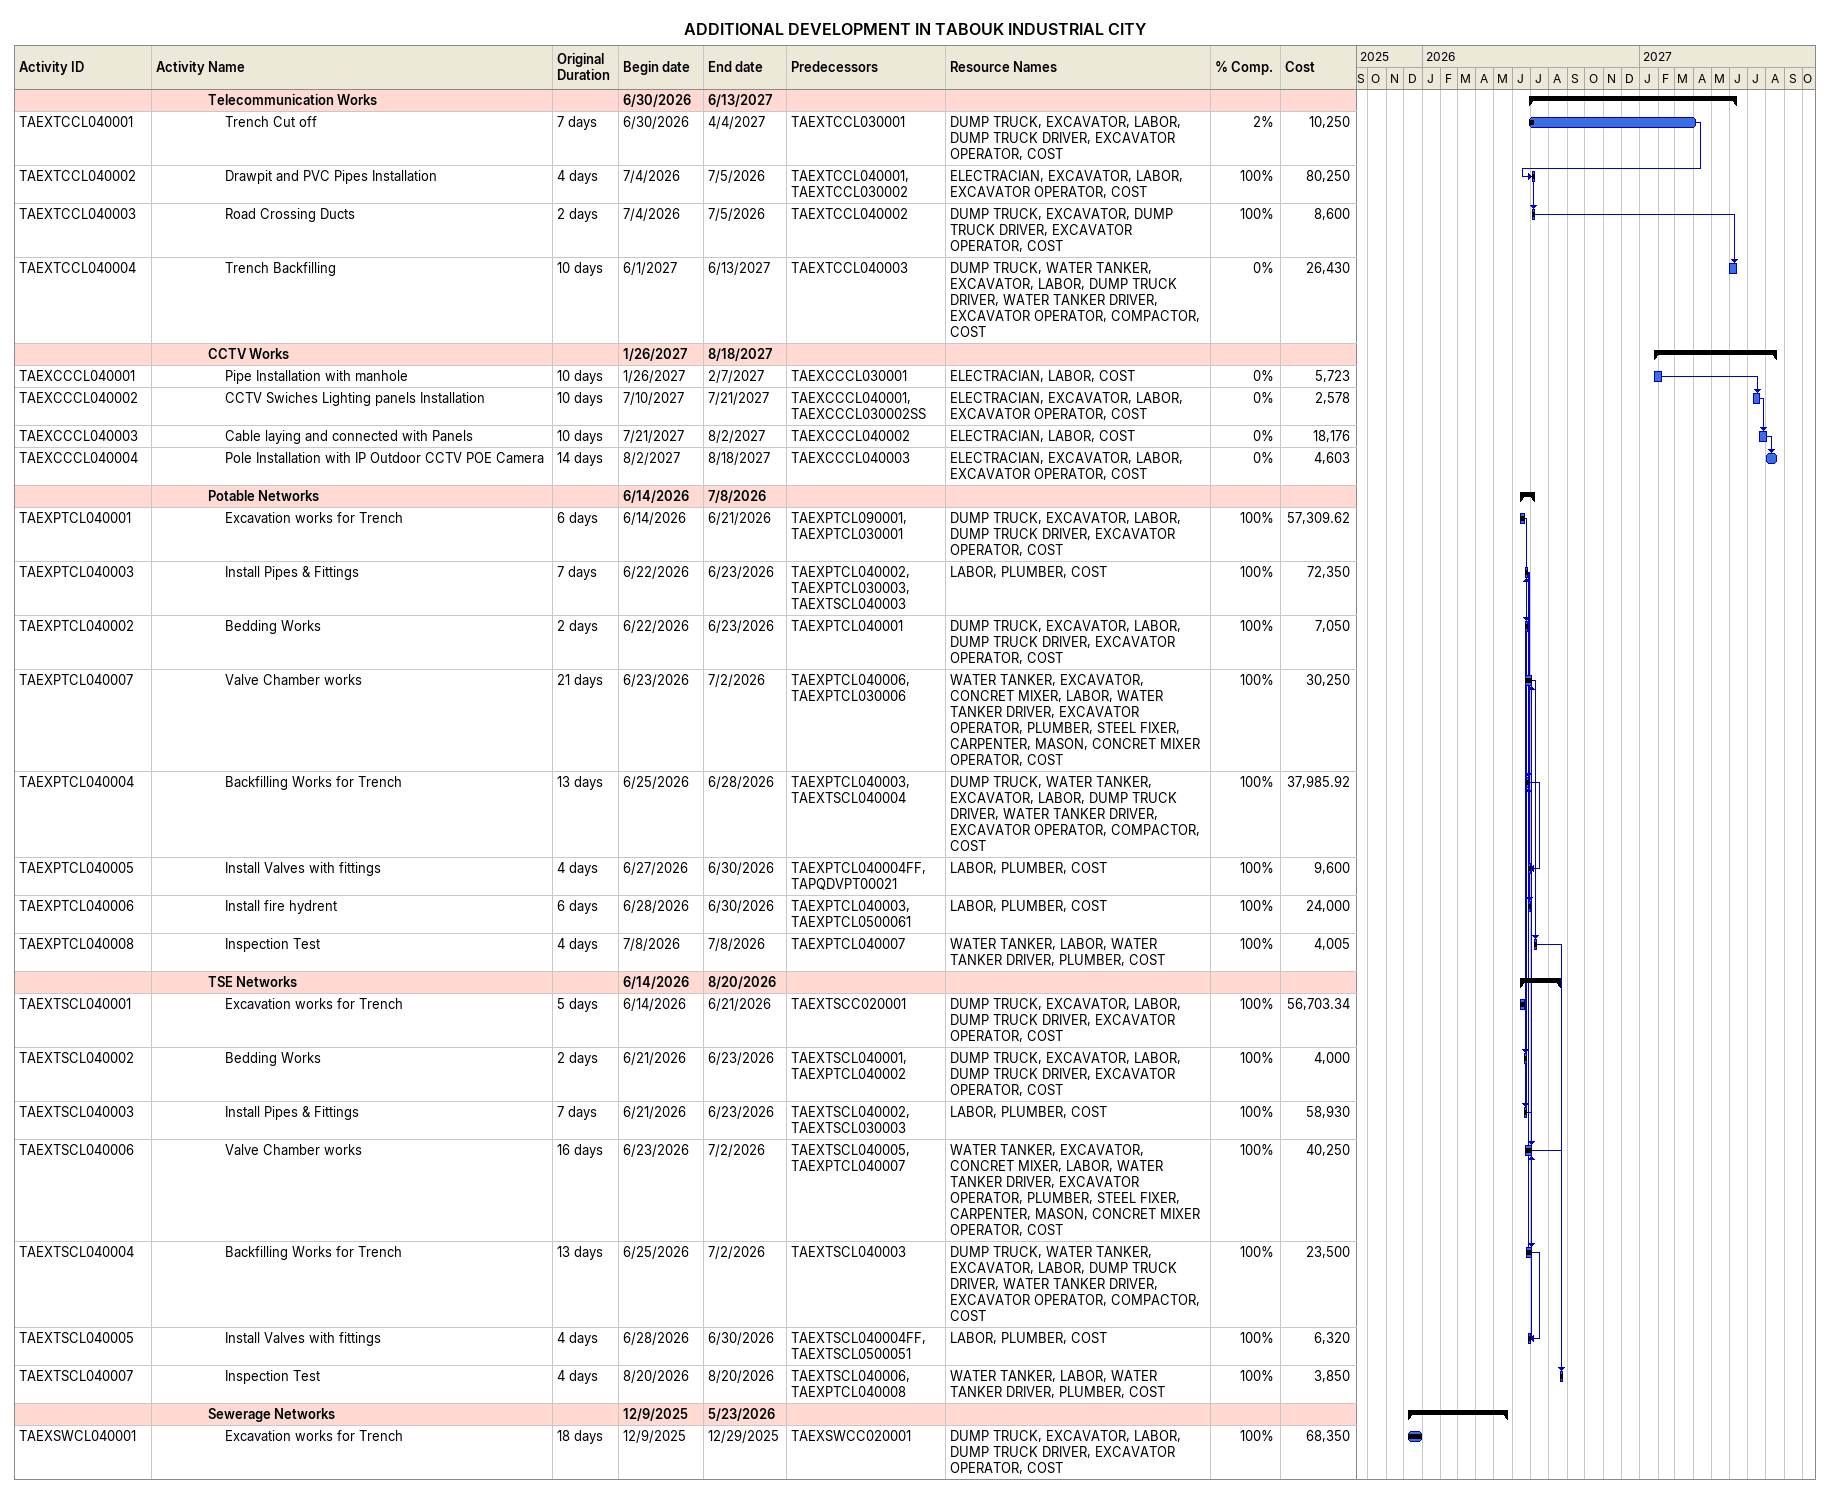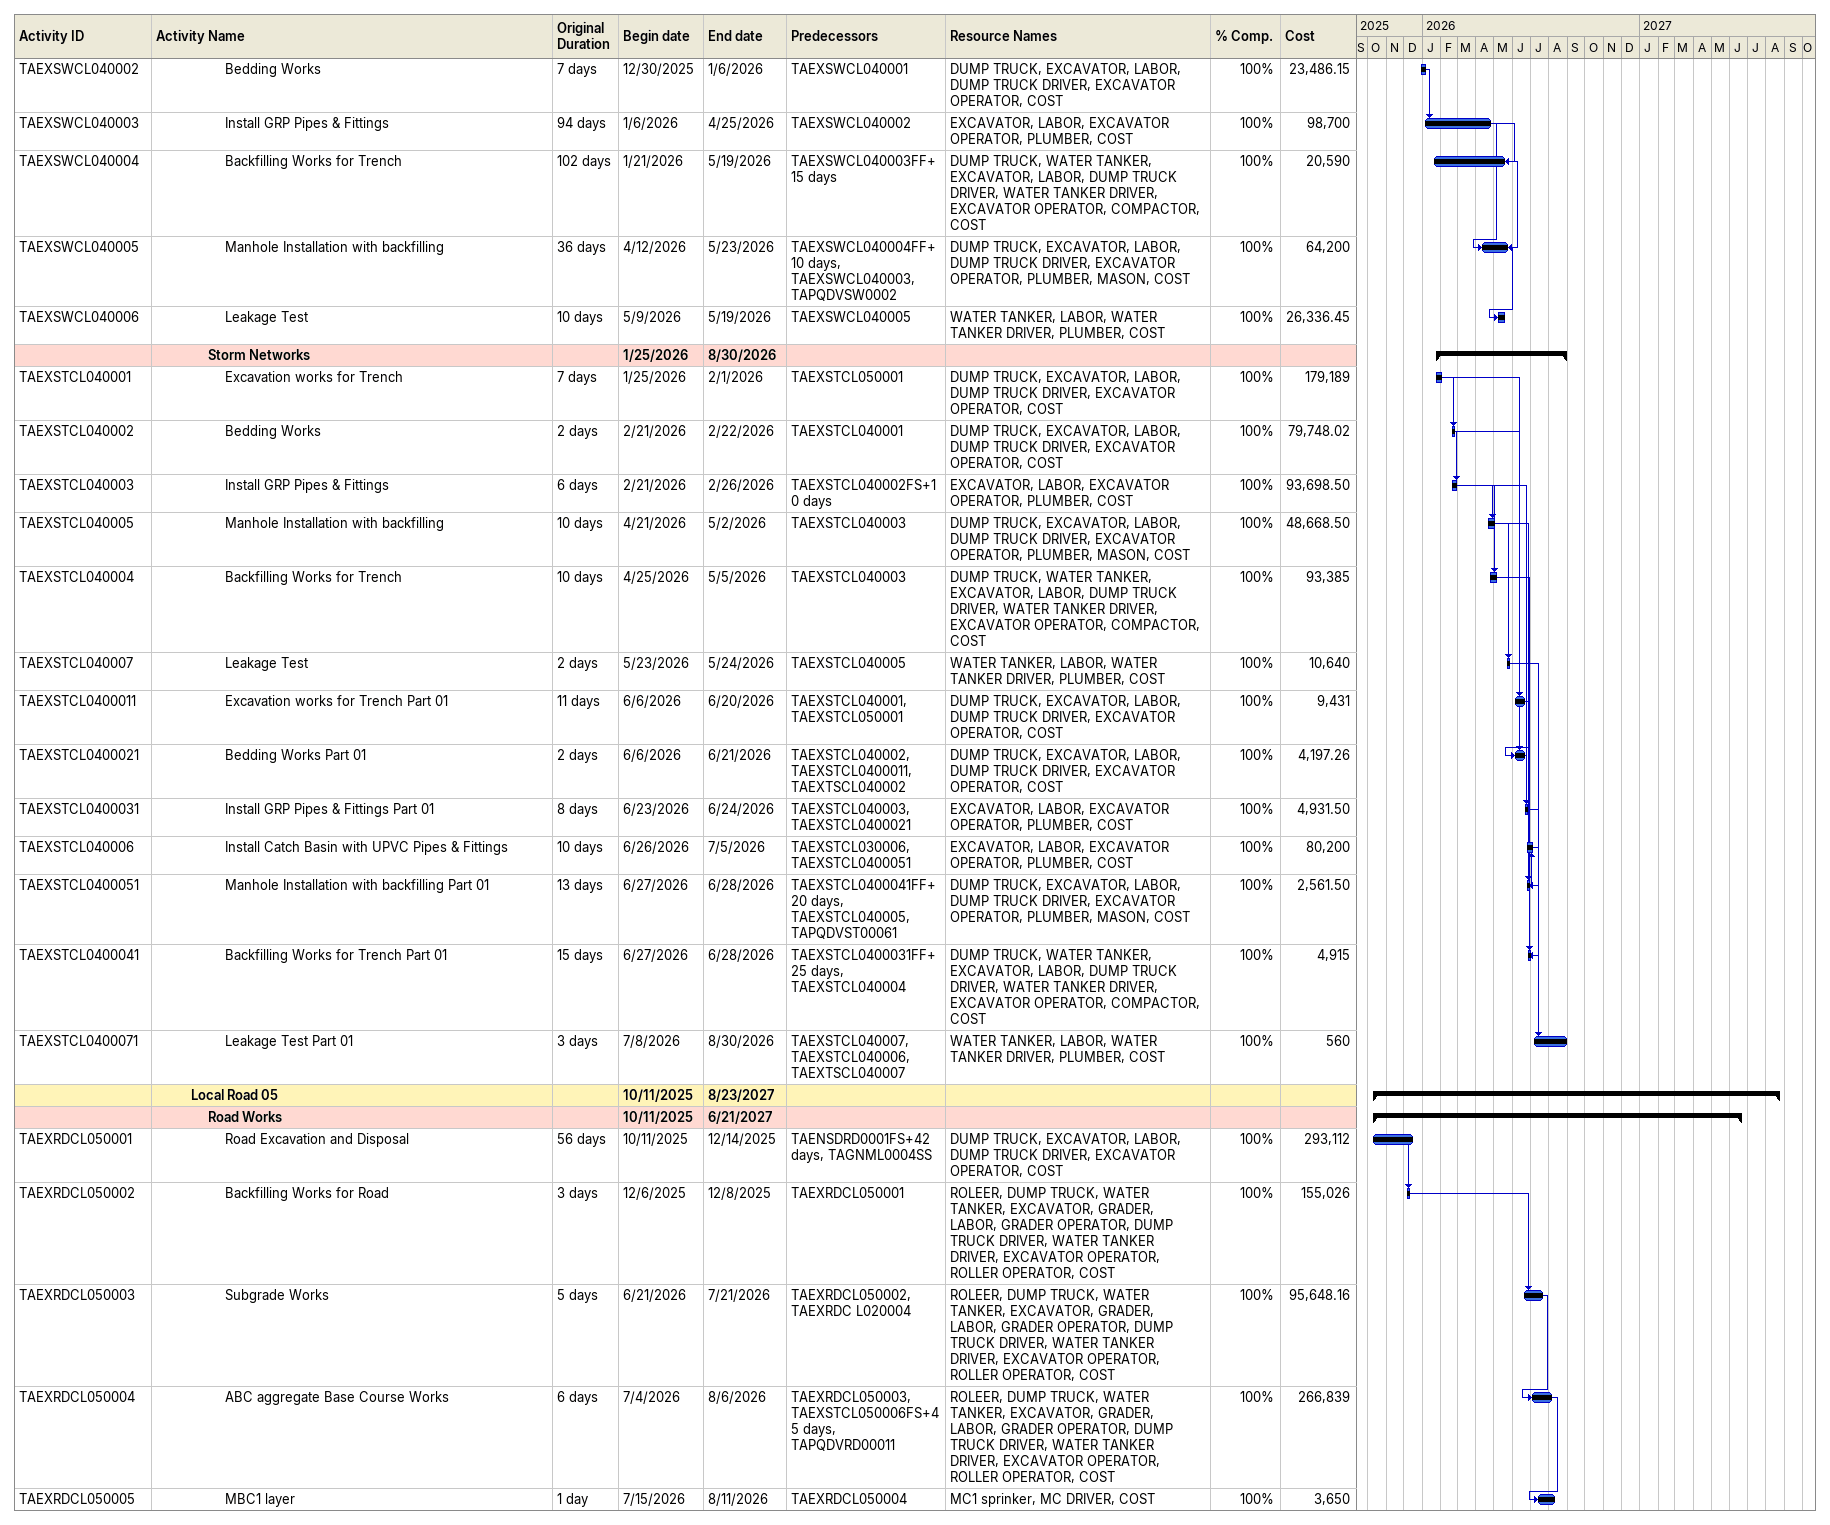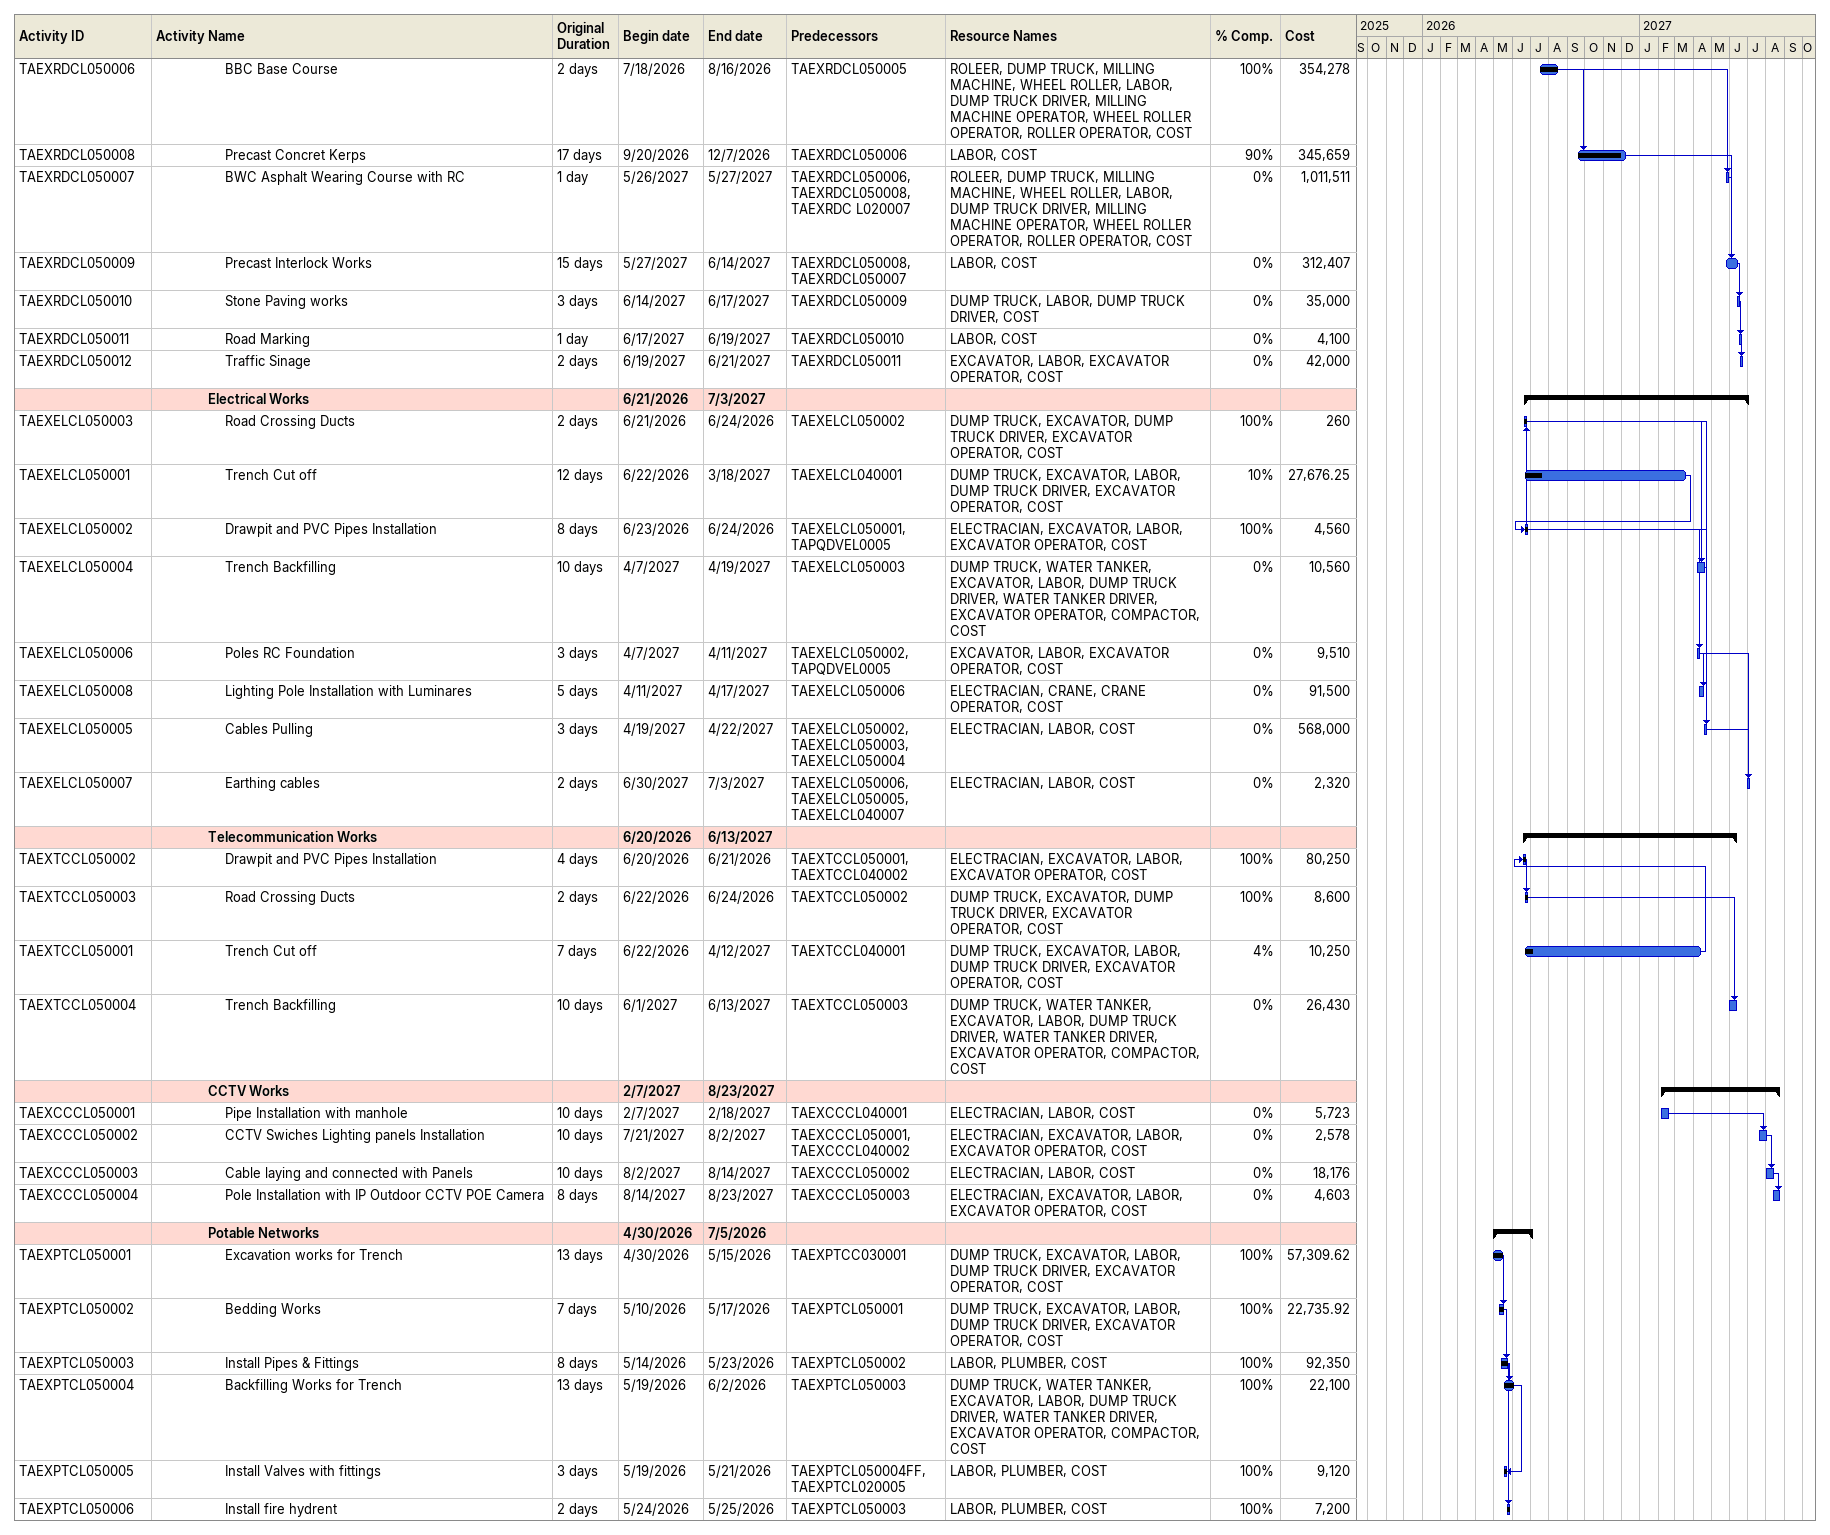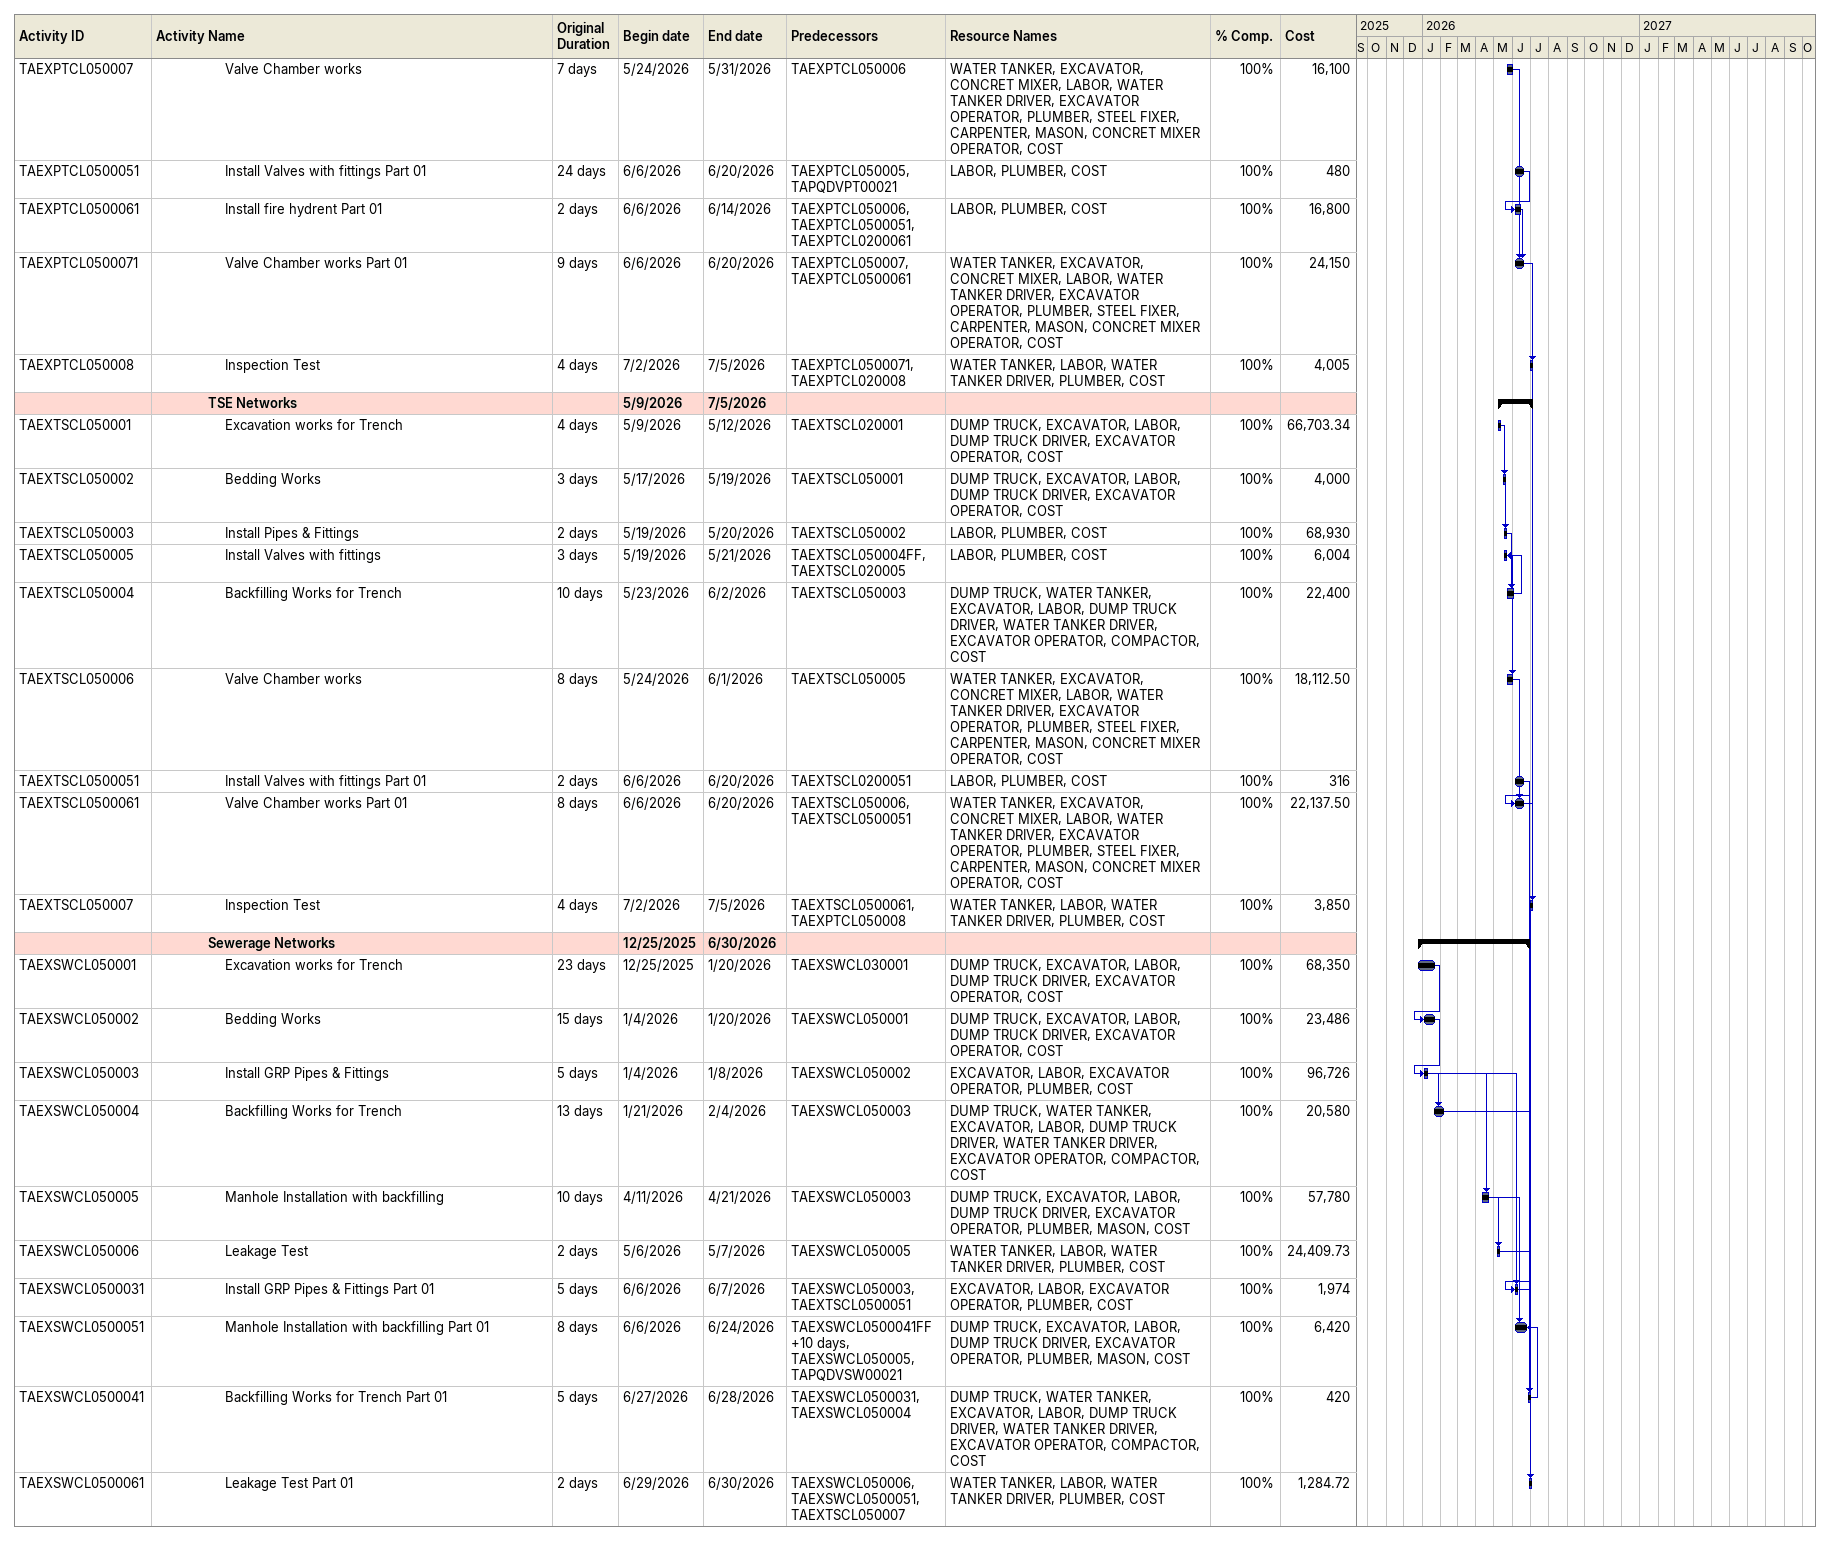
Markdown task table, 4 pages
ADDITIONAL DEVELOPMENT IN TABOUK INDUSTRIAL CITY

| ID | Level | Task | Original duration | Start | Finish | Predecessors | Resources | % complete | Cost |
|---|---|---|---|---|---|---|---|---|---|
|  | 4 | **Telecommunication Works** |  | 2026-06-30 | 2027-06-13 |  |  |  |  |
| TAEXTCCL040001 | 5 | Trench Cut off | 7d | 2026-06-30 | 2027-04-04 | TAEXTCCL030001 | DUMP TRUCK, EXCAVATOR, LABOR, DUMP TRUCK DRIVER, EXCAVATOR OPERATOR, COST | 2 | 10250 |
| TAEXTCCL040002 | 5 | Drawpit and PVC Pipes Installation | 4d | 2026-07-04 | 2026-07-05 | TAEXTCCL040001, TAEXTCCL030002 | ELECTRACIAN, EXCAVATOR, LABOR, EXCAVATOR OPERATOR, COST | 100 | 80250 |
| TAEXTCCL040003 | 5 | Road Crossing Ducts | 2d | 2026-07-04 | 2026-07-05 | TAEXTCCL040002 | DUMP TRUCK, EXCAVATOR, DUMP TRUCK DRIVER, EXCAVATOR OPERATOR, COST | 100 | 8600 |
| TAEXTCCL040004 | 5 | Trench Backfilling | 10d | 2027-06-01 | 2027-06-13 | TAEXTCCL040003 | DUMP TRUCK, WATER TANKER, EXCAVATOR, LABOR, DUMP TRUCK DRIVER, WATER TANKER DRIVER, EXCAVATOR OPERATOR, COMPACTOR, COST | 0 | 26430 |
|  | 4 | **CCTV Works** |  | 2027-01-26 | 2027-08-18 |  |  |  |  |
| TAEXCCCL040001 | 5 | Pipe Installation with manhole | 10d | 2027-01-26 | 2027-02-07 | TAEXCCCL030001 | ELECTRACIAN, LABOR, COST | 0 | 5723 |
| TAEXCCCL040002 | 5 | CCTV Swiches Lighting panels Installation | 10d | 2027-07-10 | 2027-07-21 | TAEXCCCL040001, TAEXCCCL030002SS | ELECTRACIAN, EXCAVATOR, LABOR, EXCAVATOR OPERATOR, COST | 0 | 2578 |
| TAEXCCCL040003 | 5 | Cable laying and connected with Panels | 10d | 2027-07-21 | 2027-08-02 | TAEXCCCL040002 | ELECTRACIAN, LABOR, COST | 0 | 18176 |
| TAEXCCCL040004 | 5 | Pole Installation with IP Outdoor CCTV POE Camera | 14d | 2027-08-02 | 2027-08-18 | TAEXCCCL040003 | ELECTRACIAN, EXCAVATOR, LABOR, EXCAVATOR OPERATOR, COST | 0 | 4603 |
|  | 4 | **Potable Networks** |  | 2026-06-14 | 2026-07-08 |  |  |  |  |
| TAEXPTCL040001 | 5 | Excavation works for Trench | 6d | 2026-06-14 | 2026-06-21 | TAEXPTCL090001, TAEXPTCL030001 | DUMP TRUCK, EXCAVATOR, LABOR, DUMP TRUCK DRIVER, EXCAVATOR OPERATOR, COST | 100 | 57309.62 |
| TAEXPTCL040003 | 5 | Install Pipes & Fittings | 7d | 2026-06-22 | 2026-06-23 | TAEXPTCL040002, TAEXPTCL030003, TAEXTSCL040003 | LABOR, PLUMBER, COST | 100 | 72350 |
| TAEXPTCL040002 | 5 | Bedding Works | 2d | 2026-06-22 | 2026-06-23 | TAEXPTCL040001 | DUMP TRUCK, EXCAVATOR, LABOR, DUMP TRUCK DRIVER, EXCAVATOR OPERATOR, COST | 100 | 7050 |
| TAEXPTCL040007 | 5 | Valve Chamber works | 21d | 2026-06-23 | 2026-07-02 | TAEXPTCL040006, TAEXPTCL030006 | WATER TANKER, EXCAVATOR, CONCRET MIXER, LABOR, WATER TANKER DRIVER, EXCAVATOR OPERATOR, PLUMBER, STEEL FIXER, CARPENTER, MASON, CONCRET MIXER OPERATOR, COST | 100 | 30250 |
| TAEXPTCL040004 | 5 | Backfilling Works for Trench | 13d | 2026-06-25 | 2026-06-28 | TAEXPTCL040003, TAEXTSCL040004 | DUMP TRUCK, WATER TANKER, EXCAVATOR, LABOR, DUMP TRUCK DRIVER, WATER TANKER DRIVER, EXCAVATOR OPERATOR, COMPACTOR, COST | 100 | 37985.92 |
| TAEXPTCL040005 | 5 | Install Valves with fittings | 4d | 2026-06-27 | 2026-06-30 | TAEXPTCL040004FF, TAPQDVPT00021 | LABOR, PLUMBER, COST | 100 | 9600 |
| TAEXPTCL040006 | 5 | Install fire hydrent | 6d | 2026-06-28 | 2026-06-30 | TAEXPTCL040003, TAEXPTCL0500061 | LABOR, PLUMBER, COST | 100 | 24000 |
| TAEXPTCL040008 | 5 | Inspection Test | 4d | 2026-07-08 | 2026-07-08 | TAEXPTCL040007 | WATER TANKER, LABOR, WATER TANKER DRIVER, PLUMBER, COST | 100 | 4005 |
|  | 4 | **TSE Networks** |  | 2026-06-14 | 2026-08-20 |  |  |  |  |
| TAEXTSCL040001 | 5 | Excavation works for Trench | 5d | 2026-06-14 | 2026-06-21 | TAEXTSCC020001 | DUMP TRUCK, EXCAVATOR, LABOR, DUMP TRUCK DRIVER, EXCAVATOR OPERATOR, COST | 100 | 56703.34 |
| TAEXTSCL040002 | 5 | Bedding Works | 2d | 2026-06-21 | 2026-06-23 | TAEXTSCL040001, TAEXPTCL040002 | DUMP TRUCK, EXCAVATOR, LABOR, DUMP TRUCK DRIVER, EXCAVATOR OPERATOR, COST | 100 | 4000 |
| TAEXTSCL040003 | 5 | Install Pipes & Fittings | 7d | 2026-06-21 | 2026-06-23 | TAEXTSCL040002, TAEXTSCL030003 | LABOR, PLUMBER, COST | 100 | 58930 |
| TAEXTSCL040006 | 5 | Valve Chamber works | 16d | 2026-06-23 | 2026-07-02 | TAEXTSCL040005, TAEXPTCL040007 | WATER TANKER, EXCAVATOR, CONCRET MIXER, LABOR, WATER TANKER DRIVER, EXCAVATOR OPERATOR, PLUMBER, STEEL FIXER, CARPENTER, MASON, CONCRET MIXER OPERATOR, COST | 100 | 40250 |
| TAEXTSCL040004 | 5 | Backfilling Works for Trench | 13d | 2026-06-25 | 2026-07-02 | TAEXTSCL040003 | DUMP TRUCK, WATER TANKER, EXCAVATOR, LABOR, DUMP TRUCK DRIVER, WATER TANKER DRIVER, EXCAVATOR OPERATOR, COMPACTOR, COST | 100 | 23500 |
| TAEXTSCL040005 | 5 | Install Valves with fittings | 4d | 2026-06-28 | 2026-06-30 | TAEXTSCL040004FF, TAEXTSCL0500051 | LABOR, PLUMBER, COST | 100 | 6320 |
| TAEXTSCL040007 | 5 | Inspection Test | 4d | 2026-08-20 | 2026-08-20 | TAEXTSCL040006, TAEXPTCL040008 | WATER TANKER, LABOR, WATER TANKER DRIVER, PLUMBER, COST | 100 | 3850 |
|  | 4 | **Sewerage Networks** |  | 2025-12-09 | 2026-05-23 |  |  |  |  |
| TAEXSWCL040001 | 5 | Excavation works for Trench | 18d | 2025-12-09 | 2025-12-29 | TAEXSWCC020001 | DUMP TRUCK, EXCAVATOR, LABOR, DUMP TRUCK DRIVER, EXCAVATOR OPERATOR, COST | 100 | 68350 |
| TAEXSWCL040002 | 5 | Bedding Works | 7d | 2025-12-30 | 2026-01-06 | TAEXSWCL040001 | DUMP TRUCK, EXCAVATOR, LABOR, DUMP TRUCK DRIVER, EXCAVATOR OPERATOR, COST | 100 | 23486.15 |
| TAEXSWCL040003 | 5 | Install GRP Pipes & Fittings | 94d | 2026-01-06 | 2026-04-25 | TAEXSWCL040002 | EXCAVATOR, LABOR, EXCAVATOR OPERATOR, PLUMBER, COST | 100 | 98700 |
| TAEXSWCL040004 | 5 | Backfilling Works for Trench | 102d | 2026-01-21 | 2026-05-19 | TAEXSWCL040003FF+15d | DUMP TRUCK, WATER TANKER, EXCAVATOR, LABOR, DUMP TRUCK DRIVER, WATER TANKER DRIVER, EXCAVATOR OPERATOR, COMPACTOR, COST | 100 | 20590 |
| TAEXSWCL040005 | 5 | Manhole Installation with backfilling | 36d | 2026-04-12 | 2026-05-23 | TAEXSWCL040004FF+10d, TAEXSWCL040003, TAPQDVSW0002 | DUMP TRUCK, EXCAVATOR, LABOR, DUMP TRUCK DRIVER, EXCAVATOR OPERATOR, PLUMBER, MASON, COST | 100 | 64200 |
| TAEXSWCL040006 | 5 | Leakage Test | 10d | 2026-05-09 | 2026-05-19 | TAEXSWCL040005 | WATER TANKER, LABOR, WATER TANKER DRIVER, PLUMBER, COST | 100 | 26336.45 |
|  | 4 | **Storm Networks** |  | 2026-01-25 | 2026-08-30 |  |  |  |  |
| TAEXSTCL040001 | 5 | Excavation works for Trench | 7d | 2026-01-25 | 2026-02-01 | TAEXSTCL050001 | DUMP TRUCK, EXCAVATOR, LABOR, DUMP TRUCK DRIVER, EXCAVATOR OPERATOR, COST | 100 | 179189 |
| TAEXSTCL040002 | 5 | Bedding Works | 2d | 2026-02-21 | 2026-02-22 | TAEXSTCL040001 | DUMP TRUCK, EXCAVATOR, LABOR, DUMP TRUCK DRIVER, EXCAVATOR OPERATOR, COST | 100 | 79748.02 |
| TAEXSTCL040003 | 5 | Install GRP Pipes & Fittings | 6d | 2026-02-21 | 2026-02-26 | TAEXSTCL040002FS+10d | EXCAVATOR, LABOR, EXCAVATOR OPERATOR, PLUMBER, COST | 100 | 93698.50 |
| TAEXSTCL040005 | 5 | Manhole Installation with backfilling | 10d | 2026-04-21 | 2026-05-02 | TAEXSTCL040003 | DUMP TRUCK, EXCAVATOR, LABOR, DUMP TRUCK DRIVER, EXCAVATOR OPERATOR, PLUMBER, MASON, COST | 100 | 48668.50 |
| TAEXSTCL040004 | 5 | Backfilling Works for Trench | 10d | 2026-04-25 | 2026-05-05 | TAEXSTCL040003 | DUMP TRUCK, WATER TANKER, EXCAVATOR, LABOR, DUMP TRUCK DRIVER, WATER TANKER DRIVER, EXCAVATOR OPERATOR, COMPACTOR, COST | 100 | 93385 |
| TAEXSTCL040007 | 5 | Leakage Test | 2d | 2026-05-23 | 2026-05-24 | TAEXSTCL040005 | WATER TANKER, LABOR, WATER TANKER DRIVER, PLUMBER, COST | 100 | 10640 |
| TAEXSTCL0400011 | 5 | Excavation works for Trench Part 01 | 11d | 2026-06-06 | 2026-06-20 | TAEXSTCL040001, TAEXSTCL050001 | DUMP TRUCK, EXCAVATOR, LABOR, DUMP TRUCK DRIVER, EXCAVATOR OPERATOR, COST | 100 | 9431 |
| TAEXSTCL0400021 | 5 | Bedding Works Part 01 | 2d | 2026-06-06 | 2026-06-21 | TAEXSTCL040002, TAEXSTCL0400011, TAEXTSCL040002 | DUMP TRUCK, EXCAVATOR, LABOR, DUMP TRUCK DRIVER, EXCAVATOR OPERATOR, COST | 100 | 4197.26 |
| TAEXSTCL0400031 | 5 | Install GRP Pipes & Fittings Part 01 | 8d | 2026-06-23 | 2026-06-24 | TAEXSTCL040003, TAEXSTCL0400021 | EXCAVATOR, LABOR, EXCAVATOR OPERATOR, PLUMBER, COST | 100 | 4931.50 |
| TAEXSTCL040006 | 5 | Install Catch Basin with UPVC Pipes & Fittings | 10d | 2026-06-26 | 2026-07-05 | TAEXSTCL030006, TAEXSTCL0400051 | EXCAVATOR, LABOR, EXCAVATOR OPERATOR, PLUMBER, COST | 100 | 80200 |
| TAEXSTCL0400051 | 5 | Manhole Installation with backfilling Part 01 | 13d | 2026-06-27 | 2026-06-28 | TAEXSTCL0400041FF+20d, TAEXSTCL040005, TAPQDVST00061 | DUMP TRUCK, EXCAVATOR, LABOR, DUMP TRUCK DRIVER, EXCAVATOR OPERATOR, PLUMBER, MASON, COST | 100 | 2561.50 |
| TAEXSTCL0400041 | 5 | Backfilling Works for Trench Part 01 | 15d | 2026-06-27 | 2026-06-28 | TAEXSTCL0400031FF+25d, TAEXSTCL040004 | DUMP TRUCK, WATER TANKER, EXCAVATOR, LABOR, DUMP TRUCK DRIVER, WATER TANKER DRIVER, EXCAVATOR OPERATOR, COMPACTOR, COST | 100 | 4915 |
| TAEXSTCL0400071 | 5 | Leakage Test Part 01 | 3d | 2026-07-08 | 2026-08-30 | TAEXSTCL040007, TAEXSTCL040006, TAEXTSCL040007 | WATER TANKER, LABOR, WATER TANKER DRIVER, PLUMBER, COST | 100 | 560 |
|  | 3 | **Local Road 05** |  | 2025-10-11 | 2027-08-23 |  |  |  |  |
|  | 4 | **Road Works** |  | 2025-10-11 | 2027-06-21 |  |  |  |  |
| TAEXRDCL050001 | 5 | Road Excavation and Disposal | 56d | 2025-10-11 | 2025-12-14 | TAENSDRD0001FS+42d, TAGNML0004SS | DUMP TRUCK, EXCAVATOR, LABOR, DUMP TRUCK DRIVER, EXCAVATOR OPERATOR, COST | 100 | 293112 |
| TAEXRDCL050002 | 5 | Backfilling Works for Road | 3d | 2025-12-06 | 2025-12-08 | TAEXRDCL050001 | ROLEER, DUMP TRUCK, WATER TANKER, EXCAVATOR, GRADER, LABOR, GRADER OPERATOR, DUMP TRUCK DRIVER, WATER TANKER DRIVER, EXCAVATOR OPERATOR, ROLLER OPERATOR, COST | 100 | 155026 |
| TAEXRDCL050003 | 5 | Subgrade Works | 5d | 2026-06-21 | 2026-07-21 | TAEXRDCL050002, TAEXRDC L020004 | ROLEER, DUMP TRUCK, WATER TANKER, EXCAVATOR, GRADER, LABOR, GRADER OPERATOR, DUMP TRUCK DRIVER, WATER TANKER DRIVER, EXCAVATOR OPERATOR, ROLLER OPERATOR, COST | 100 | 95648.16 |
| TAEXRDCL050004 | 5 | ABC aggregate Base Course Works | 6d | 2026-07-04 | 2026-08-06 | TAEXRDCL050003, TAEXSTCL050006FS+45d, TAPQDVRD00011 | ROLEER, DUMP TRUCK, WATER TANKER, EXCAVATOR, GRADER, LABOR, GRADER OPERATOR, DUMP TRUCK DRIVER, WATER TANKER DRIVER, EXCAVATOR OPERATOR, ROLLER OPERATOR, COST | 100 | 266839 |
| TAEXRDCL050005 | 5 | MBC1 layer | 1d | 2026-07-15 | 2026-08-11 | TAEXRDCL050004 | MC1 sprinker, MC DRIVER, COST | 100 | 3650 |
| TAEXRDCL050006 | 5 | BBC Base Course | 2d | 2026-07-18 | 2026-08-16 | TAEXRDCL050005 | ROLEER, DUMP TRUCK, MILLING MACHINE, WHEEL ROLLER, LABOR, DUMP TRUCK DRIVER, MILLING MACHINE OPERATOR, WHEEL ROLLER OPERATOR, ROLLER OPERATOR, COST | 100 | 354278 |
| TAEXRDCL050008 | 5 | Precast Concret Kerps | 17d | 2026-09-20 | 2026-12-07 | TAEXRDCL050006 | LABOR, COST | 90 | 345659 |
| TAEXRDCL050007 | 5 | BWC Asphalt Wearing Course with RC | 1d | 2027-05-26 | 2027-05-27 | TAEXRDCL050006, TAEXRDCL050008, TAEXRDC L020007 | ROLEER, DUMP TRUCK, MILLING MACHINE, WHEEL ROLLER, LABOR, DUMP TRUCK DRIVER, MILLING MACHINE OPERATOR, WHEEL ROLLER OPERATOR, ROLLER OPERATOR, COST | 0 | 1011511 |
| TAEXRDCL050009 | 5 | Precast Interlock Works | 15d | 2027-05-27 | 2027-06-14 | TAEXRDCL050008, TAEXRDCL050007 | LABOR, COST | 0 | 312407 |
| TAEXRDCL050010 | 5 | Stone Paving works | 3d | 2027-06-14 | 2027-06-17 | TAEXRDCL050009 | DUMP TRUCK, LABOR, DUMP TRUCK DRIVER, COST | 0 | 35000 |
| TAEXRDCL050011 | 5 | Road Marking | 1d | 2027-06-17 | 2027-06-19 | TAEXRDCL050010 | LABOR, COST | 0 | 4100 |
| TAEXRDCL050012 | 5 | Traffic Sinage | 2d | 2027-06-19 | 2027-06-21 | TAEXRDCL050011 | EXCAVATOR, LABOR, EXCAVATOR OPERATOR, COST | 0 | 42000 |
|  | 4 | **Electrical Works** |  | 2026-06-21 | 2027-07-03 |  |  |  |  |
| TAEXELCL050003 | 5 | Road Crossing Ducts | 2d | 2026-06-21 | 2026-06-24 | TAEXELCL050002 | DUMP TRUCK, EXCAVATOR, DUMP TRUCK DRIVER, EXCAVATOR OPERATOR, COST | 100 | 260 |
| TAEXELCL050001 | 5 | Trench Cut off | 12d | 2026-06-22 | 2027-03-18 | TAEXELCL040001 | DUMP TRUCK, EXCAVATOR, LABOR, DUMP TRUCK DRIVER, EXCAVATOR OPERATOR, COST | 10 | 27676.25 |
| TAEXELCL050002 | 5 | Drawpit and PVC Pipes Installation | 8d | 2026-06-23 | 2026-06-24 | TAEXELCL050001, TAPQDVEL0005 | ELECTRACIAN, EXCAVATOR, LABOR, EXCAVATOR OPERATOR, COST | 100 | 4560 |
| TAEXELCL050004 | 5 | Trench Backfilling | 10d | 2027-04-07 | 2027-04-19 | TAEXELCL050003 | DUMP TRUCK, WATER TANKER, EXCAVATOR, LABOR, DUMP TRUCK DRIVER, WATER TANKER DRIVER, EXCAVATOR OPERATOR, COMPACTOR, COST | 0 | 10560 |
| TAEXELCL050006 | 5 | Poles RC Foundation | 3d | 2027-04-07 | 2027-04-11 | TAEXELCL050002, TAPQDVEL0005 | EXCAVATOR, LABOR, EXCAVATOR OPERATOR, COST | 0 | 9510 |
| TAEXELCL050008 | 5 | Lighting Pole Installation with Luminares | 5d | 2027-04-11 | 2027-04-17 | TAEXELCL050006 | ELECTRACIAN, CRANE, CRANE OPERATOR, COST | 0 | 91500 |
| TAEXELCL050005 | 5 | Cables Pulling | 3d | 2027-04-19 | 2027-04-22 | TAEXELCL050002, TAEXELCL050003, TAEXELCL050004 | ELECTRACIAN, LABOR, COST | 0 | 568000 |
| TAEXELCL050007 | 5 | Earthing cables | 2d | 2027-06-30 | 2027-07-03 | TAEXELCL050006, TAEXELCL050005, TAEXELCL040007 | ELECTRACIAN, LABOR, COST | 0 | 2320 |
|  | 4 | **Telecommunication Works** |  | 2026-06-20 | 2027-06-13 |  |  |  |  |
| TAEXTCCL050002 | 5 | Drawpit and PVC Pipes Installation | 4d | 2026-06-20 | 2026-06-21 | TAEXTCCL050001, TAEXTCCL040002 | ELECTRACIAN, EXCAVATOR, LABOR, EXCAVATOR OPERATOR, COST | 100 | 80250 |
| TAEXTCCL050003 | 5 | Road Crossing Ducts | 2d | 2026-06-22 | 2026-06-24 | TAEXTCCL050002 | DUMP TRUCK, EXCAVATOR, DUMP TRUCK DRIVER, EXCAVATOR OPERATOR, COST | 100 | 8600 |
| TAEXTCCL050001 | 5 | Trench Cut off | 7d | 2026-06-22 | 2027-04-12 | TAEXTCCL040001 | DUMP TRUCK, EXCAVATOR, LABOR, DUMP TRUCK DRIVER, EXCAVATOR OPERATOR, COST | 4 | 10250 |
| TAEXTCCL050004 | 5 | Trench Backfilling | 10d | 2027-06-01 | 2027-06-13 | TAEXTCCL050003 | DUMP TRUCK, WATER TANKER, EXCAVATOR, LABOR, DUMP TRUCK DRIVER, WATER TANKER DRIVER, EXCAVATOR OPERATOR, COMPACTOR, COST | 0 | 26430 |
|  | 4 | **CCTV Works** |  | 2027-02-07 | 2027-08-23 |  |  |  |  |
| TAEXCCCL050001 | 5 | Pipe Installation with manhole | 10d | 2027-02-07 | 2027-02-18 | TAEXCCCL040001 | ELECTRACIAN, LABOR, COST | 0 | 5723 |
| TAEXCCCL050002 | 5 | CCTV Swiches Lighting panels Installation | 10d | 2027-07-21 | 2027-08-02 | TAEXCCCL050001, TAEXCCCL040002 | ELECTRACIAN, EXCAVATOR, LABOR, EXCAVATOR OPERATOR, COST | 0 | 2578 |
| TAEXCCCL050003 | 5 | Cable laying and connected with Panels | 10d | 2027-08-02 | 2027-08-14 | TAEXCCCL050002 | ELECTRACIAN, LABOR, COST | 0 | 18176 |
| TAEXCCCL050004 | 5 | Pole Installation with IP Outdoor CCTV POE Camera | 8d | 2027-08-14 | 2027-08-23 | TAEXCCCL050003 | ELECTRACIAN, EXCAVATOR, LABOR, EXCAVATOR OPERATOR, COST | 0 | 4603 |
|  | 4 | **Potable Networks** |  | 2026-04-30 | 2026-07-05 |  |  |  |  |
| TAEXPTCL050001 | 5 | Excavation works for Trench | 13d | 2026-04-30 | 2026-05-15 | TAEXPTCC030001 | DUMP TRUCK, EXCAVATOR, LABOR, DUMP TRUCK DRIVER, EXCAVATOR OPERATOR, COST | 100 | 57309.62 |
| TAEXPTCL050002 | 5 | Bedding Works | 7d | 2026-05-10 | 2026-05-17 | TAEXPTCL050001 | DUMP TRUCK, EXCAVATOR, LABOR, DUMP TRUCK DRIVER, EXCAVATOR OPERATOR, COST | 100 | 22735.92 |
| TAEXPTCL050003 | 5 | Install Pipes & Fittings | 8d | 2026-05-14 | 2026-05-23 | TAEXPTCL050002 | LABOR, PLUMBER, COST | 100 | 92350 |
| TAEXPTCL050004 | 5 | Backfilling Works for Trench | 13d | 2026-05-19 | 2026-06-02 | TAEXPTCL050003 | DUMP TRUCK, WATER TANKER, EXCAVATOR, LABOR, DUMP TRUCK DRIVER, WATER TANKER DRIVER, EXCAVATOR OPERATOR, COMPACTOR, COST | 100 | 22100 |
| TAEXPTCL050005 | 5 | Install Valves with fittings | 3d | 2026-05-19 | 2026-05-21 | TAEXPTCL050004FF, TAEXPTCL020005 | LABOR, PLUMBER, COST | 100 | 9120 |
| TAEXPTCL050006 | 5 | Install fire hydrent | 2d | 2026-05-24 | 2026-05-25 | TAEXPTCL050003 | LABOR, PLUMBER, COST | 100 | 7200 |
| TAEXPTCL050007 | 5 | Valve Chamber works | 7d | 2026-05-24 | 2026-05-31 | TAEXPTCL050006 | WATER TANKER, EXCAVATOR, CONCRET MIXER, LABOR, WATER TANKER DRIVER, EXCAVATOR OPERATOR, PLUMBER, STEEL FIXER, CARPENTER, MASON, CONCRET MIXER OPERATOR, COST | 100 | 16100 |
| TAEXPTCL0500051 | 5 | Install Valves with fittings Part 01 | 24d | 2026-06-06 | 2026-06-20 | TAEXPTCL050005, TAPQDVPT00021 | LABOR, PLUMBER, COST | 100 | 480 |
| TAEXPTCL0500061 | 5 | Install fire hydrent Part 01 | 2d | 2026-06-06 | 2026-06-14 | TAEXPTCL050006, TAEXPTCL0500051, TAEXPTCL0200061 | LABOR, PLUMBER, COST | 100 | 16800 |
| TAEXPTCL0500071 | 5 | Valve Chamber works Part 01 | 9d | 2026-06-06 | 2026-06-20 | TAEXPTCL050007, TAEXPTCL0500061 | WATER TANKER, EXCAVATOR, CONCRET MIXER, LABOR, WATER TANKER DRIVER, EXCAVATOR OPERATOR, PLUMBER, STEEL FIXER, CARPENTER, MASON, CONCRET MIXER OPERATOR, COST | 100 | 24150 |
| TAEXPTCL050008 | 5 | Inspection Test | 4d | 2026-07-02 | 2026-07-05 | TAEXPTCL0500071, TAEXPTCL020008 | WATER TANKER, LABOR, WATER TANKER DRIVER, PLUMBER, COST | 100 | 4005 |
|  | 4 | **TSE Networks** |  | 2026-05-09 | 2026-07-05 |  |  |  |  |
| TAEXTSCL050001 | 5 | Excavation works for Trench | 4d | 2026-05-09 | 2026-05-12 | TAEXTSCL020001 | DUMP TRUCK, EXCAVATOR, LABOR, DUMP TRUCK DRIVER, EXCAVATOR OPERATOR, COST | 100 | 66703.34 |
| TAEXTSCL050002 | 5 | Bedding Works | 3d | 2026-05-17 | 2026-05-19 | TAEXTSCL050001 | DUMP TRUCK, EXCAVATOR, LABOR, DUMP TRUCK DRIVER, EXCAVATOR OPERATOR, COST | 100 | 4000 |
| TAEXTSCL050003 | 5 | Install Pipes & Fittings | 2d | 2026-05-19 | 2026-05-20 | TAEXTSCL050002 | LABOR, PLUMBER, COST | 100 | 68930 |
| TAEXTSCL050005 | 5 | Install Valves with fittings | 3d | 2026-05-19 | 2026-05-21 | TAEXTSCL050004FF, TAEXTSCL020005 | LABOR, PLUMBER, COST | 100 | 6004 |
| TAEXTSCL050004 | 5 | Backfilling Works for Trench | 10d | 2026-05-23 | 2026-06-02 | TAEXTSCL050003 | DUMP TRUCK, WATER TANKER, EXCAVATOR, LABOR, DUMP TRUCK DRIVER, WATER TANKER DRIVER, EXCAVATOR OPERATOR, COMPACTOR, COST | 100 | 22400 |
| TAEXTSCL050006 | 5 | Valve Chamber works | 8d | 2026-05-24 | 2026-06-01 | TAEXTSCL050005 | WATER TANKER, EXCAVATOR, CONCRET MIXER, LABOR, WATER TANKER DRIVER, EXCAVATOR OPERATOR, PLUMBER, STEEL FIXER, CARPENTER, MASON, CONCRET MIXER OPERATOR, COST | 100 | 18112.50 |
| TAEXTSCL0500051 | 5 | Install Valves with fittings Part 01 | 2d | 2026-06-06 | 2026-06-20 | TAEXTSCL0200051 | LABOR, PLUMBER, COST | 100 | 316 |
| TAEXTSCL0500061 | 5 | Valve Chamber works Part 01 | 8d | 2026-06-06 | 2026-06-20 | TAEXTSCL050006, TAEXTSCL0500051 | WATER TANKER, EXCAVATOR, CONCRET MIXER, LABOR, WATER TANKER DRIVER, EXCAVATOR OPERATOR, PLUMBER, STEEL FIXER, CARPENTER, MASON, CONCRET MIXER OPERATOR, COST | 100 | 22137.50 |
| TAEXTSCL050007 | 5 | Inspection Test | 4d | 2026-07-02 | 2026-07-05 | TAEXTSCL0500061, TAEXPTCL050008 | WATER TANKER, LABOR, WATER TANKER DRIVER, PLUMBER, COST | 100 | 3850 |
|  | 4 | **Sewerage Networks** |  | 2025-12-25 | 2026-06-30 |  |  |  |  |
| TAEXSWCL050001 | 5 | Excavation works for Trench | 23d | 2025-12-25 | 2026-01-20 | TAEXSWCL030001 | DUMP TRUCK, EXCAVATOR, LABOR, DUMP TRUCK DRIVER, EXCAVATOR OPERATOR, COST | 100 | 68350 |
| TAEXSWCL050002 | 5 | Bedding Works | 15d | 2026-01-04 | 2026-01-20 | TAEXSWCL050001 | DUMP TRUCK, EXCAVATOR, LABOR, DUMP TRUCK DRIVER, EXCAVATOR OPERATOR, COST | 100 | 23486 |
| TAEXSWCL050003 | 5 | Install GRP Pipes & Fittings | 5d | 2026-01-04 | 2026-01-08 | TAEXSWCL050002 | EXCAVATOR, LABOR, EXCAVATOR OPERATOR, PLUMBER, COST | 100 | 96726 |
| TAEXSWCL050004 | 5 | Backfilling Works for Trench | 13d | 2026-01-21 | 2026-02-04 | TAEXSWCL050003 | DUMP TRUCK, WATER TANKER, EXCAVATOR, LABOR, DUMP TRUCK DRIVER, WATER TANKER DRIVER, EXCAVATOR OPERATOR, COMPACTOR, COST | 100 | 20580 |
| TAEXSWCL050005 | 5 | Manhole Installation with backfilling | 10d | 2026-04-11 | 2026-04-21 | TAEXSWCL050003 | DUMP TRUCK, EXCAVATOR, LABOR, DUMP TRUCK DRIVER, EXCAVATOR OPERATOR, PLUMBER, MASON, COST | 100 | 57780 |
| TAEXSWCL050006 | 5 | Leakage Test | 2d | 2026-05-06 | 2026-05-07 | TAEXSWCL050005 | WATER TANKER, LABOR, WATER TANKER DRIVER, PLUMBER, COST | 100 | 24409.73 |
| TAEXSWCL0500031 | 5 | Install GRP Pipes & Fittings Part 01 | 5d | 2026-06-06 | 2026-06-07 | TAEXSWCL050003, TAEXTSCL0500051 | EXCAVATOR, LABOR, EXCAVATOR OPERATOR, PLUMBER, COST | 100 | 1974 |
| TAEXSWCL0500051 | 5 | Manhole Installation with backfilling Part 01 | 8d | 2026-06-06 | 2026-06-24 | TAEXSWCL0500041FF+10d, TAEXSWCL050005, TAPQDVSW00021 | DUMP TRUCK, EXCAVATOR, LABOR, DUMP TRUCK DRIVER, EXCAVATOR OPERATOR, PLUMBER, MASON, COST | 100 | 6420 |
| TAEXSWCL0500041 | 5 | Backfilling Works for Trench Part 01 | 5d | 2026-06-27 | 2026-06-28 | TAEXSWCL0500031, TAEXSWCL050004 | DUMP TRUCK, WATER TANKER, EXCAVATOR, LABOR, DUMP TRUCK DRIVER, WATER TANKER DRIVER, EXCAVATOR OPERATOR, COMPACTOR, COST | 100 | 420 |
| TAEXSWCL0500061 | 5 | Leakage Test Part 01 | 2d | 2026-06-29 | 2026-06-30 | TAEXSWCL050006, TAEXSWCL0500051, TAEXTSCL050007 | WATER TANKER, LABOR, WATER TANKER DRIVER, PLUMBER, COST | 100 | 1284.72 |
